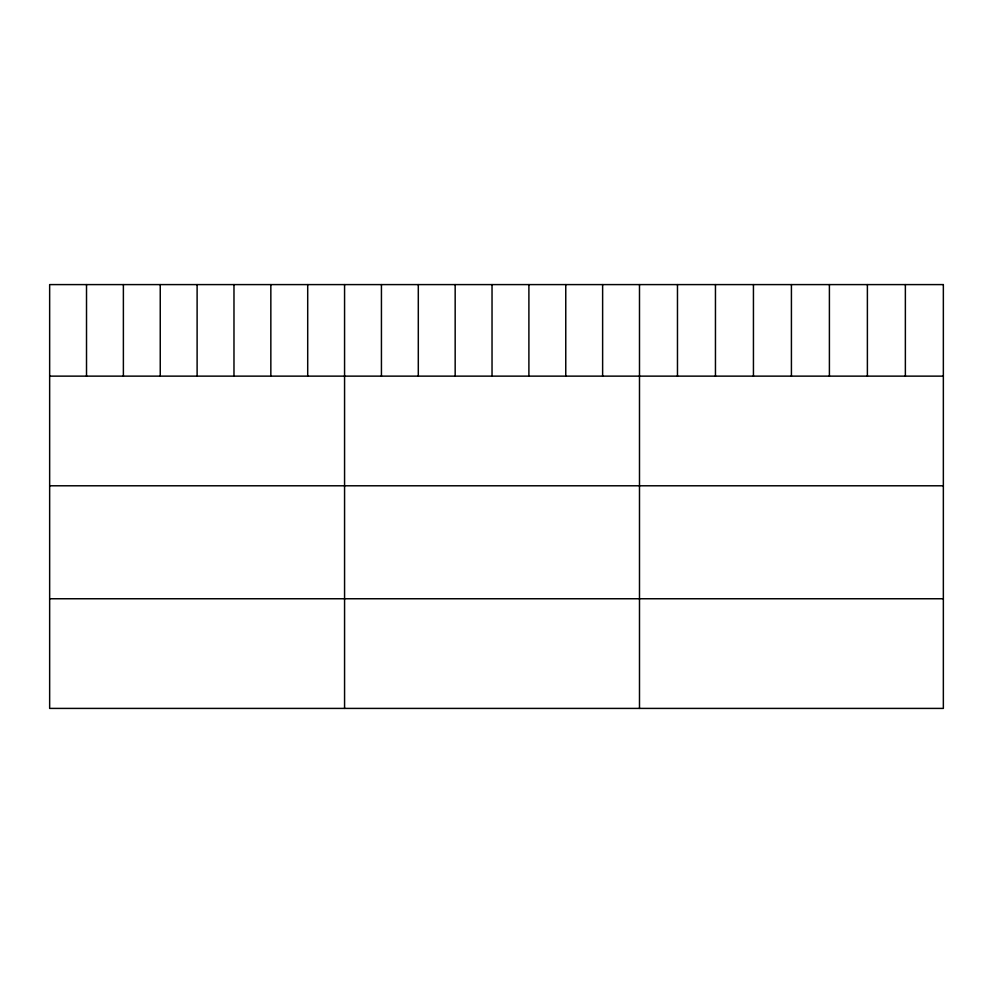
<?xml version="1.0" encoding="UTF-8"?>
<svg xmlns="http://www.w3.org/2000/svg" width="993" height="993" viewBox="0 0 993 993"><rect width="100%" height="100%" fill="white"/><g stroke="black" fill="none" stroke-linecap="round" stroke-linejoin="round"><path stroke-width="1.49" d="M49.65 376.136L943.35 376.136M49.65 485.788L943.35 485.788M49.65 598.754L943.35 598.754M905.368 284.594L905.368 376.136M867.385 284.594L867.385 376.136M829.403 284.594L829.403 376.136M791.421 284.594L791.421 376.136M753.439 284.594L753.439 376.136M715.457 284.594L715.457 376.136M677.474 284.594L677.474 376.136M639.492 284.594L639.492 708.406M602.627 284.594L602.627 376.136M565.762 284.594L565.762 376.136M528.897 284.594L528.897 376.136M492.031 284.594L492.031 376.136M455.166 284.594L455.166 376.136M418.301 284.594L418.301 376.136M381.436 284.594L381.436 376.136M344.571 284.594L344.571 708.406M307.706 284.594L307.706 376.136M270.841 284.594L270.841 376.136M233.976 284.594L233.976 376.136M197.111 284.594L197.111 376.136M160.245 284.594L160.245 376.136M123.38 284.594L123.38 376.136M86.515 284.594L86.515 376.136M943.35 284.594L49.65 284.594L49.65 708.406L943.35 708.406L943.35 284.594"/></g></svg>
